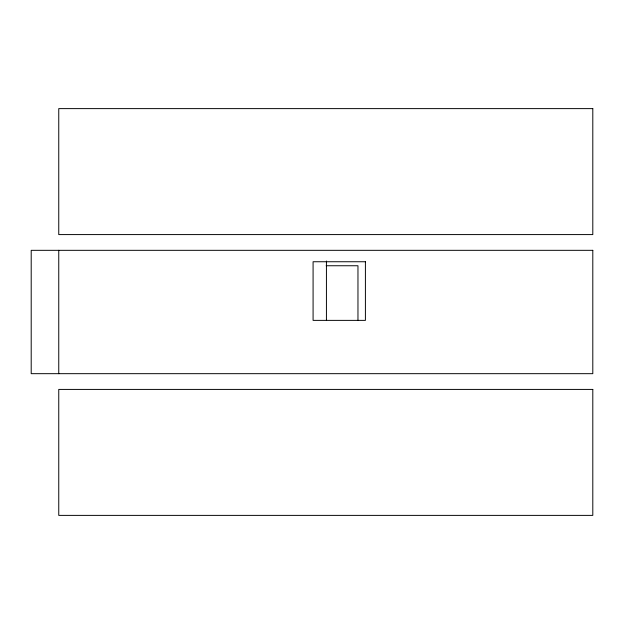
<?xml version="1.0" encoding="UTF-8"?>
<svg xmlns="http://www.w3.org/2000/svg" width="624" height="624" viewBox="0 0 624 624"><rect width="100%" height="100%" fill="white"/><g stroke="black" fill="none" stroke-linecap="round" stroke-linejoin="round"><path stroke-width="0.94" d="M326.165 265.746L357.965 265.746L357.965 320.198M326.43 261.011L326.43 320.252M58.757 250.325L58.757 373.675M592.8 108.615L58.757 108.615L58.757 234.585L592.8 234.585L592.8 108.615M592.8 250.325L31.2 250.325L31.2 373.675L592.8 373.675L592.8 250.325M365.407 261.745L313.084 261.745L313.084 320.377L365.407 320.377L365.407 261.745M592.8 389.415L58.757 389.415L58.757 515.385L592.8 515.385L592.8 389.415"/></g></svg>
